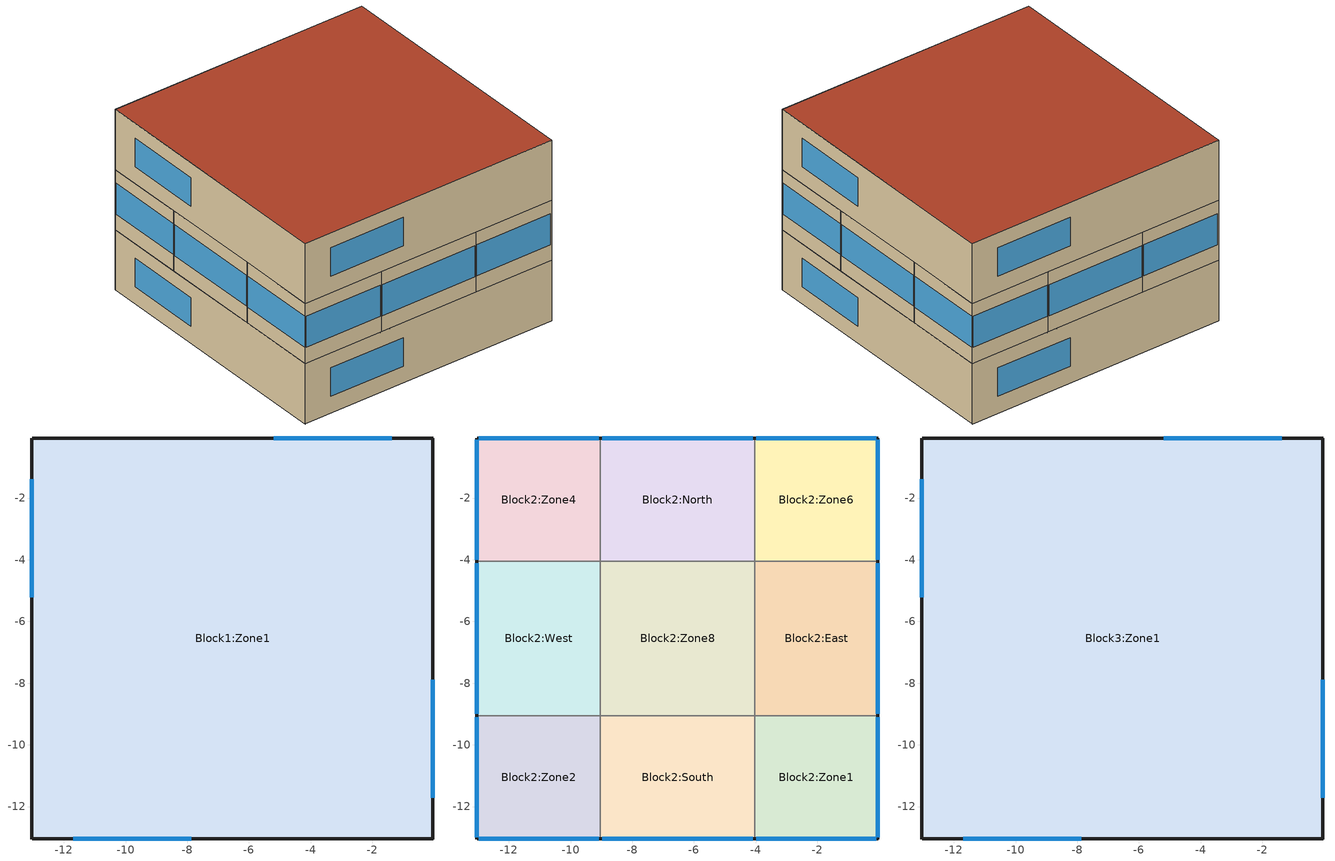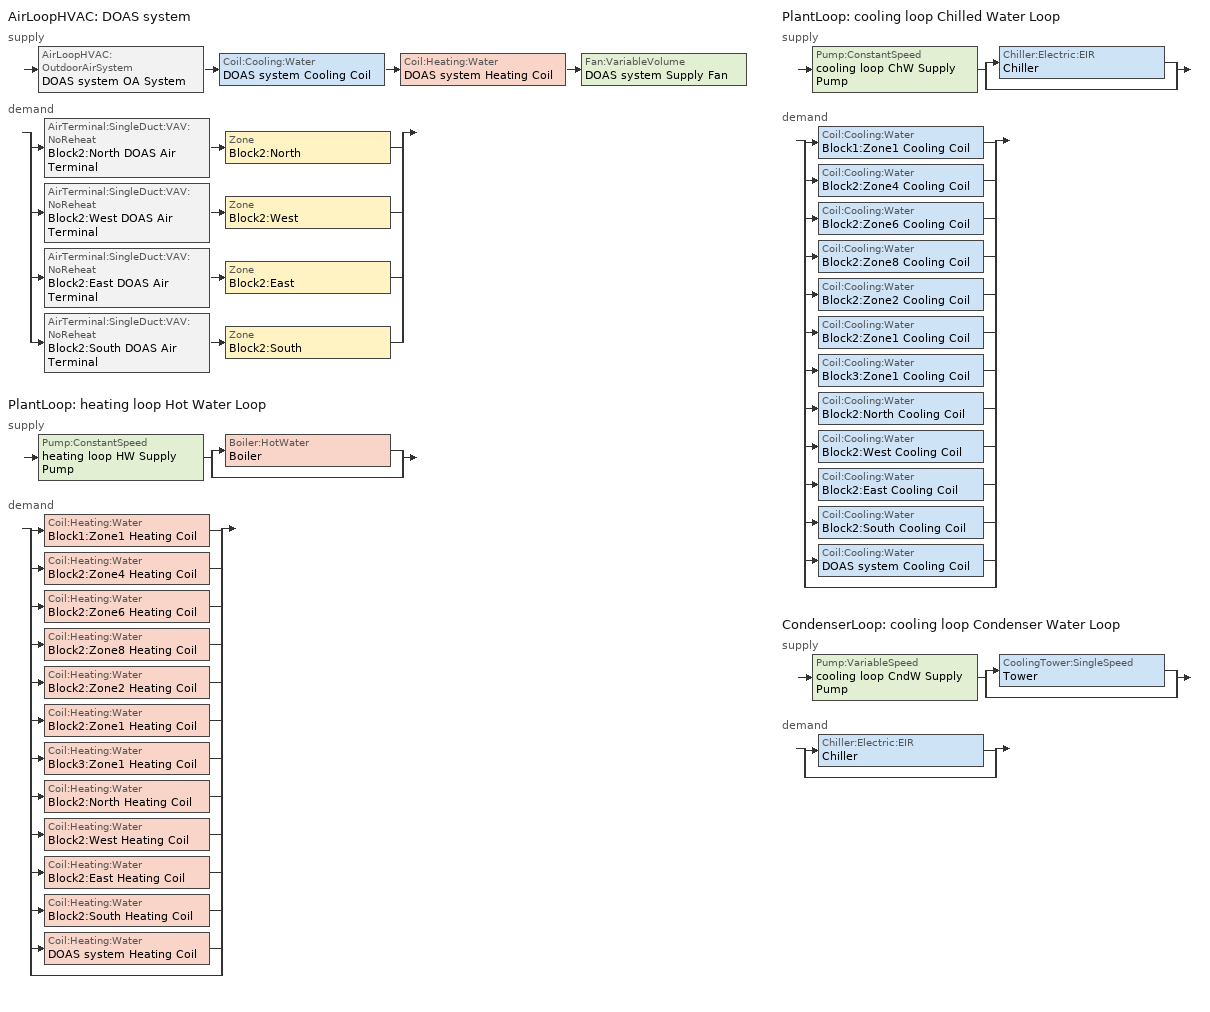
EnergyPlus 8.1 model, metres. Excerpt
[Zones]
Block1:Zone1
 floor ground (Project ground floor): -0.03,-13.05 -13.03,-13.05 -13.03,-0.05 -0.03,-0.05 z0
 wall outside (Project wall): -0.03,-13.05 -0.03,-0.05 -13.03,-0.05 -13.03,-13.05 -0.03,-13.05 z0:3
 window x2 (1001): -0.03,-11.71 -0.03,-7.89 / -1.38,-0.05 -5.2,-0.05 / -13.03,-1.39 -13.03,-5.21 / -11.69,-13.05 -7.87,-13.05 z0.84:2.26
Block2:Zone4
 floor to Block1:Zone1 (Project internal floor_Reversed_Rev): -9.03,-4.05 -13.03,-4.05 -13.03,-0.05 -9.03,-0.05 z3
 wall outside (Project wall): -9.03,-0.05 -13.03,-0.05 -13.03,-4.05 z3:6
 wall to Block2:North (Project partition): -9.03,-4.05 -9.03,-0.05 z3:6
 wall to Block2:West (Project partition): -13.03,-4.05 -9.03,-4.05 z3:6
 window (1001): -9.09,-0.05 -12.98,-0.05 / -13.03,-0.11 -13.03,-4 z3.8:5.34
Block2:North
 floor to Block1:Zone1 (Project internal floor_Reversed_Rev): -4.03,-4.05 -9.03,-4.05 -9.03,-0.05 -4.03,-0.05 z3
 wall outside (Project wall): -4.03,-0.05 -9.03,-0.05 z3:6
 wall to Block2:Zone6 (Project partition): -4.03,-4.05 -4.03,-0.05 z3:6
 wall to Block2:Zone8 (Project partition): -9.03,-4.05 -4.03,-4.05 z3:6
 window (1001): -4.09,-0.05 -8.98,-0.05 z3.8:5.33
Block2:Zone6
 floor to Block1:Zone1 (Project internal floor_Reversed_Rev): -0.03,-4.05 -4.03,-4.05 -4.03,-0.05 -0.03,-0.05 z3
 wall outside (Project wall): -0.03,-4.05 -0.03,-0.05 -4.03,-0.05 z3:6
 wall to Block2:East (Project partition): -4.03,-4.05 -0.03,-4.05 z3:6
 window (1001): -0.03,-4 -0.03,-0.11 / -0.09,-0.05 -3.98,-0.05 z3.8:5.34
Block2:West
 floor to Block1:Zone1 (Project internal floor_Reversed_Rev): -9.03,-9.05 -13.03,-9.05 -13.03,-4.05 -9.03,-4.05 z3
 wall outside (Project wall): -13.03,-4.05 -13.03,-9.05 z3:6
 wall to Block2:Zone8 (Project partition): -9.03,-9.05 -9.03,-4.05 z3:6
 wall to Block2:Zone2 (Project partition): -13.03,-9.05 -9.03,-9.05 z3:6
 window (1001): -13.03,-4.11 -13.03,-9 z3.8:5.33
Block2:Zone8
 floor to Block1:Zone1 (Project internal floor_Reversed_Rev): -4.03,-9.05 -9.03,-9.05 -9.03,-4.05 -4.03,-4.05 z3
 wall to Block2:East (Project partition): -4.03,-9.05 -4.03,-4.05 z3:6
 wall to Block2:South (Project partition): -9.03,-9.05 -4.03,-9.05 z3:6
Block2:East
 floor to Block1:Zone1 (Project internal floor_Reversed_Rev): -0.03,-9.05 -4.03,-9.05 -4.03,-4.05 -0.03,-4.05 z3
 wall outside (Project wall): -0.03,-9.05 -0.03,-4.05 z3:6
 wall to Block2:Zone1 (Project partition): -4.03,-9.05 -0.03,-9.05 z3:6
 window (1001): -0.03,-9 -0.03,-4.11 z3.8:5.33
Block2:Zone2
 floor to Block1:Zone1 (Project internal floor_Reversed_Rev): -9.03,-13.05 -13.03,-13.05 -13.03,-9.05 -9.03,-9.05 z3
 wall outside (Project wall): -13.03,-9.05 -13.03,-13.05 -9.03,-13.05 z3:6
 wall to Block2:South (Project partition): -9.03,-13.05 -9.03,-9.05 z3:6
 window (1001): -13.03,-9.11 -13.03,-13 / -12.98,-13.05 -9.09,-13.05 z3.8:5.34
Block2:South
 floor to Block1:Zone1 (Project internal floor_Reversed_Rev): -4.03,-13.05 -9.03,-13.05 -9.03,-9.05 -4.03,-9.05 z3
 wall outside (Project wall): -9.03,-13.05 -4.03,-13.05 z3:6
 wall to Block2:Zone1 (Project partition): -4.03,-13.05 -4.03,-9.05 z3:6
 window (1001): -8.98,-13.05 -4.09,-13.05 z3.8:5.33
Block2:Zone1
 floor to Block1:Zone1 (Project internal floor_Reversed_Rev): -0.03,-13.05 -4.03,-13.05 -4.03,-9.05 -0.03,-9.05 z3
 wall outside (Project wall): -4.03,-13.05 -0.03,-13.05 -0.03,-9.05 z3:6
 window (1001): -0.03,-13 -0.03,-9.11 / -3.98,-13.05 -0.09,-13.05 z3.8:5.34
Block3:Zone1
 floor to Block2:Zone4 (Project internal floor_Reversed_Rev): -9.03,-4.05 -13.03,-4.05 -13.03,-0.05 -9.03,-0.05 z6
 floor to Block2:North (Project internal floor_Reversed_Rev): -4.03,-4.05 -9.03,-4.05 -9.03,-0.05 -4.03,-0.05 z6
 floor to Block2:Zone6 (Project internal floor_Reversed_Rev): -0.03,-4.05 -4.03,-4.05 -4.03,-0.05 -0.03,-0.05 z6
 floor to Block2:West (Project internal floor_Reversed_Rev): -9.03,-9.05 -13.03,-9.05 -13.03,-4.05 -9.03,-4.05 z6
 floor to Block2:Zone8 (Project internal floor_Reversed_Rev): -4.03,-9.05 -9.03,-9.05 -9.03,-4.05 -4.03,-4.05 z6
 floor to Block2:East (Project internal floor_Reversed_Rev): -0.03,-9.05 -4.03,-9.05 -4.03,-4.05 -0.03,-4.05 z6
 floor to Block2:Zone2 (Project internal floor_Reversed_Rev): -9.03,-13.05 -13.03,-13.05 -13.03,-9.05 -9.03,-9.05 z6
 floor to Block2:South (Project internal floor_Reversed_Rev): -4.03,-13.05 -9.03,-13.05 -9.03,-9.05 -4.03,-9.05 z6
 floor to Block2:Zone1 (Project internal floor_Reversed_Rev): -0.03,-13.05 -4.03,-13.05 -4.03,-9.05 -0.03,-9.05 z6
 wall outside (Project wall): -0.03,-13.05 -0.03,-0.05 -13.03,-0.05 -13.03,-13.05 -0.03,-13.05 z6:9
 window x2 (1001): -0.03,-11.71 -0.03,-7.89 / -1.38,-0.05 -5.2,-0.05 / -13.03,-1.39 -13.03,-5.21 / -11.69,-13.05 -7.87,-13.05 z6.84:8.26
 roof outside (Project flat roof): -13.03,-13.05 -0.03,-13.05 -0.03,-0.05 -13.03,-0.05 z9
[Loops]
AirLoopHVAC 'DOAS system'
 supply: AirLoopHVAC:OutdoorAirSystem 'DOAS system OA System' > Coil:Cooling:Water 'DOAS system Cooling Coil' > Coil:Heating:Water 'DOAS system Heating Coil' > Fan:VariableVolume 'DOAS system Supply Fan'
 demand: split
  | AirTerminal:SingleDuct:VAV:NoReheat 'Block2:North DOAS Air Terminal' > Zone 'Block2:North'
  | AirTerminal:SingleDuct:VAV:NoReheat 'Block2:West DOAS Air Terminal' > Zone 'Block2:West'
  | AirTerminal:SingleDuct:VAV:NoReheat 'Block2:East DOAS Air Terminal' > Zone 'Block2:East'
  | AirTerminal:SingleDuct:VAV:NoReheat 'Block2:South DOAS Air Terminal' > Zone 'Block2:South'
PlantLoop 'heating loop Hot Water Loop'
 supply: Pump:ConstantSpeed 'heating loop HW Supply Pump' > split
  | Boiler:HotWater 'Boiler'
  | bypass
 demand: split
  | Coil:Heating:Water 'Block1:Zone1 Heating Coil'
  | Coil:Heating:Water 'Block2:Zone4 Heating Coil'
  | Coil:Heating:Water 'Block2:Zone6 Heating Coil'
  | Coil:Heating:Water 'Block2:Zone8 Heating Coil'
  | Coil:Heating:Water 'Block2:Zone2 Heating Coil'
  | Coil:Heating:Water 'Block2:Zone1 Heating Coil'
  | Coil:Heating:Water 'Block3:Zone1 Heating Coil'
  | Coil:Heating:Water 'Block2:North Heating Coil'
  | Coil:Heating:Water 'Block2:West Heating Coil'
  | Coil:Heating:Water 'Block2:East Heating Coil'
  | Coil:Heating:Water 'Block2:South Heating Coil'
  | Coil:Heating:Water 'DOAS system Heating Coil'
  | bypass
PlantLoop 'cooling loop Chilled Water Loop'
 supply: Pump:ConstantSpeed 'cooling loop ChW Supply Pump' > split
  | Chiller:Electric:EIR 'Chiller'
  | bypass
 demand: split
  | Coil:Cooling:Water 'Block1:Zone1 Cooling Coil'
  | Coil:Cooling:Water 'Block2:Zone4 Cooling Coil'
  | Coil:Cooling:Water 'Block2:Zone6 Cooling Coil'
  | Coil:Cooling:Water 'Block2:Zone8 Cooling Coil'
  | Coil:Cooling:Water 'Block2:Zone2 Cooling Coil'
  | Coil:Cooling:Water 'Block2:Zone1 Cooling Coil'
  | Coil:Cooling:Water 'Block3:Zone1 Cooling Coil'
  | Coil:Cooling:Water 'Block2:North Cooling Coil'
  | Coil:Cooling:Water 'Block2:West Cooling Coil'
  | Coil:Cooling:Water 'Block2:East Cooling Coil'
  | Coil:Cooling:Water 'Block2:South Cooling Coil'
  | Coil:Cooling:Water 'DOAS system Cooling Coil'
  | bypass
CondenserLoop 'cooling loop Condenser Water Loop'
 supply: Pump:VariableSpeed 'cooling loop CndW Supply Pump' > split
  | CoolingTower:SingleSpeed 'Tower'
  | bypass
 demand: split
  | Chiller:Electric:EIR 'Chiller'
  | bypass
[Building]
Building: North Axis {deg}=0; Terrain=Suburbs; Loads Convergence Tolerance Value=0.04; Temperature Convergence Tolerance Value {deltaC}=0.4; Solar Distribution=FullExterior; Maximum Number of Warmup Days=25; Minimum Number of Warmup Days=6
[Site:Location]
Untitled: Latitude {deg}=31.4; Longitude {deg}=121.47; Time Zone {hr}=8; Elevation {m}=4
[SizingPeriod:DesignDay] Day of Month=15; Humidity Condition Type=WetBulb; Barometric Pressure {Pa}=101277; Wind Direction {deg}=0
Name | Month | Day Type | Maximum Dry-Bulb Temperature {C} | Daily Dry-Bulb Temperature Range {deltaC} | Wetbulb or DewPoint at Maximum Dry-Bulb {C} | Wind Speed {m/s} | Sky Clearness
Summer Design Day in Untitled Jul | 7 | SummerDesignDay | 35.1 | 5.6 | 26.9 | 0 | 0.98
Winter Design Day in Untitled | 1 | WinterDesignDay | -2 | 0 | -2 | 7.9 | 0
[Site:GroundTemperature:BuildingSurface]
18, 18, 18, 18, 18, 18, 18, 18, 18, 18, 18, 18
[Site:GroundTemperature:FCfactorMethod]
January Ground Temperature {C}=6.43; February Ground Temperature {C}=5.49; March Ground Temperature {C}=7.16; April Ground Temperature {C}=9.78; May Ground Temperature {C}=16.63; June Ground Temperature {C}=21.92; July Ground Temperature {C}=25.48; August Ground Temperature {C}=26.57; September Ground Temperature {C}=24.72; October Ground Temperature {C}=20.61; November Ground Temperature {C}=15.13; December Ground Temperature {C}=10.04
[Site:GroundTemperature:Shallow]
14, 14, 14, 14, 14, 14, 14, 14, 14, 14, 14, 14
[Site:GroundTemperature:Deep]
14, 14, 14, 14, 14, 14, 14, 14, 14, 14, 14, 14
[Site:GroundReflectance]
0.2, 0.2, 0.2, 0.2, 0.2, 0.2, 0.2, 0.2, 0.2, 0.2, 0.2, 0.2
[Site:GroundReflectance:SnowModifier]
2, 2
[Material] Roughness=Rough; Thermal Absorptance=0.9
Name | Thickness {m} | Conductivity {W/m-K} | Density {kg/m3} | Specific Heat {J/kg-K} | Solar Absorptance | Visible Absorptance
Urea Formaldehyde Foam_.1327 | 0.1327 | 0.04 | 10 | 1400 | 0.6 | 0.6
Cast Concrete_.1 | 0.1 | 1.13 | 2000 | 1000 | 0.6 | 0.6
Floor/Roof Screed_.07 | 0.07 | 0.41 | 1200 | 840 | 0.73 | 0.73
Timber Flooring_.03 | 0.03 | 0.14 | 650 | 1200 | 0.78 | 0.78
Cast Concrete (Dense)_.1 | 0.1 | 1.4 | 2100 | 840 | 0.6 | 0.6
Brickwork Outer Leaf_.1 | 0.1 | 0.84 | 1700 | 800 | 0.7 | 0.7
XPS Extruded Polystyrene  - CO2 Blowing_.0795 | 0.0795 | 0.034 | 35 | 1400 | 0.6 | 0.6
Concrete Block (Medium)_.1 | 0.1 | 0.51 | 1400 | 1000 | 0.6 | 0.6
Gypsum Plastering_.013 | 0.013 | 0.4 | 1000 | 1000 | 0.5 | 0.5
Gypsum Plasterboard_.025 | 0.025 | 0.25 | 900 | 1000 | 0.5 | 0.5
Asphalt_.01 | 0.01 | 0.7 | 2100 | 1000 | 0.85 | 0.9
MW Glass Wool (rolls)_.1445 | 0.1445 | 0.04 | 12 | 840 | 0.6 | 0.6
Plasterboard_.013 | 0.013 | 0.25 | 2800 | 896 | 0.5 | 0.5
[Material:NoMass] Roughness=Rough; Thermal Absorptance=0.9; Solar Absorptance=0.7; Visible Absorptance=0.7
Name | Thermal Resistance {m2-K/W}
7_RVAL_2 | 0.15
9_RVAL_3 | 0.18
[WindowMaterial:SimpleGlazingSystem]
Simple 1001: U-Factor {W/m2-K}=1.9; Solar Heat Gain Coefficient=0.43; Visible Transmittance=0.7
[Construction]
Project ground floor: Urea Formaldehyde Foam_.1327, Cast Concrete_.1, Floor/Roof Screed_.07, Timber Flooring_.03
Project internal floor_Reversed_Rev: Cast Concrete (Dense)_.1
Project wall: Brickwork Outer Leaf_.1, XPS Extruded Polystyrene  - CO2 Blowing_.0795, Concrete Block (Medium)_.1, Gypsum Plastering_.013
Project partition: Gypsum Plasterboard_.025, 7_RVAL_2, Gypsum Plasterboard_.025
Project flat roof: Asphalt_.01, MW Glass Wool (rolls)_.1445, 9_RVAL_3, Plasterboard_.013
1001: Simple 1001
[WindowProperty:FrameAndDivider]
1: Frame Width {m}=0.04; Frame Outside Projection {m}=0; Frame Inside Projection {m}=0; Frame Conductance {W/m2-K}=9.5; Ratio of Frame-Edge Glass Conductance to Center-Of-Glass Conductance=1; Frame Solar Absorptance=0.5; Frame Visible Absorptance=0.5; Frame Thermal Hemispherical Emissivity=0.9; Divider Type=DividedLite; Divider Width {m}=0.02; Number of Horizontal Dividers=1; Number of Vertical Dividers=1; Divider Outside Projection {m}=0; Divider Inside Projection {m}=0; Divider Conductance {W/m2-K}=9.5; Ratio of Divider-Edge Glass Conductance to Center-Of-Glass Conductance=1; Divider Solar Absorptance=0.5; Divider Visible Absorptance=0.5; Divider Thermal Hemispherical Emissivity=0.9; Outside Reveal Solar Absorptance=0.5; Inside Sill Depth {m}=0; Inside Sill Solar Absorptance=0.5; Inside Reveal Depth {m}=0; Inside Reveal Solar Absorptance=0.5
[WaterUse:Equipment] Peak Flow Rate {m3/s}=6.67e-05; Flow Rate Fraction Schedule=ShowerFlowRate; Target Temperature Schedule=DomesticHWTemperature; Hot Water Supply Temperature Schedule=DomesticHWTemperature; Sensible Fraction Schedule=ShowerSensibleFrac; Latent Fraction Schedule=ShowerLatentFrac
Name | Zone
Shower:North | Block2:North
Shower:South | Block2:South
Shower:West | Block2:West
Shower:East | Block2:East
[Zone] Type=1; Multiplier=1; Zone Inside Convection Algorithm=TARP
Name | Volume {m3} | Floor Area {m2}
Block1:Zone1; Block3:Zone1 | 507 | 169
Block2:Zone4; Block2:Zone6; Block2:Zone2; Block2:Zone1 | 48 | 16
Block2:North; Block2:West; Block2:East; Block2:South | 60 | 20
Block2:Zone8 | 75 | 25
[DesignSpecification:OutdoorAir] Outdoor Air Method=Flow/Person; Outdoor Air Flow per Zone Floor Area {m3/s-m2}=0; Outdoor Air Flow per Zone {m3/s}=0
Name | Outdoor Air Flow per Person {m3/s-person}
SZ DSOA Block1:Zone1; SZ DSOA Block2:Zone4; SZ DSOA Block2:Zone6; SZ DSOA Block2:Zone8; SZ DSOA Block2:Zone2; SZ DSOA Block2:Zone1; SZ DSOA Block3:Zone1 | 0
SZ DSOA Block2:North; SZ DSOA Block2:West; SZ DSOA Block2:East; SZ DSOA Block2:South | 0.0139
[DesignSpecification:ZoneAirDistribution] Zone Air Distribution Effectiveness in Cooling Mode=1; Zone Air Distribution Effectiveness in Heating Mode=1
SZ DSZAD Block1:Zone1; SZ DSZAD Block2:Zone4; SZ DSZAD Block2:Zone6; SZ DSZAD Block2:Zone8; SZ DSZAD Block2:Zone2; SZ DSZAD Block2:Zone1; SZ DSZAD Block3:Zone1; SZ DSZAD Block2:North; SZ DSZAD Block2:West; SZ DSZAD Block2:East; SZ DSZAD Block2:South
[Sizing:Zone] Zone Cooling Design Supply Air Temperature Input Method=SupplyAirTemperature; Zone Cooling Design Supply Air Temperature {C}=14; Zone Cooling Design Supply Air Temperature Difference {deltaC}=11.11; Zone Heating Design Supply Air Temperature Input Method=SupplyAirTemperature; Zone Heating Design Supply Air Temperature {C}=50; Zone Heating Design Supply Air Temperature Difference {deltaC}=30; Zone Cooling Design Supply Air Humidity Ratio {kgWater/kgDryAir}=0.008; Zone Heating Design Supply Air Humidity Ratio {kgWater/kgDryAir}=0.008; Cooling Design Air Flow Method=DesignDay; Cooling Design Air Flow Rate {m3/s}=0; Cooling Minimum Air Flow Fraction=0; Heating Design Air Flow Method=DesignDay; Heating Design Air Flow Rate {m3/s}=0; Heating Maximum Air Flow Fraction=0
Name | Design Specification Outdoor Air Object | Design Specification Zone Air Distribution Object
Block1:Zone1 | SZ DSOA Block1:Zone1 | SZ DSZAD Block1:Zone1
Block2:Zone4 | SZ DSOA Block2:Zone4 | SZ DSZAD Block2:Zone4
Block2:Zone6 | SZ DSOA Block2:Zone6 | SZ DSZAD Block2:Zone6
Block2:Zone8 | SZ DSOA Block2:Zone8 | SZ DSZAD Block2:Zone8
Block2:Zone2 | SZ DSOA Block2:Zone2 | SZ DSZAD Block2:Zone2
Block2:Zone1 | SZ DSOA Block2:Zone1 | SZ DSZAD Block2:Zone1
Block3:Zone1 | SZ DSOA Block3:Zone1 | SZ DSZAD Block3:Zone1
Block2:North | SZ DSOA Block2:North | SZ DSZAD Block2:North
Block2:West | SZ DSOA Block2:West | SZ DSZAD Block2:West
Block2:East | SZ DSOA Block2:East | SZ DSZAD Block2:East
Block2:South | SZ DSOA Block2:South | SZ DSZAD Block2:South
[Sizing:System]
DOAS system: Type of Load to Size On=VentilationRequirement; Design Outdoor Air Flow Rate {m3/s}=autosize; Minimum System Air Flow Ratio=1; Preheat Design Temperature {C}=2; Preheat Design Humidity Ratio {kgWater/kgDryAir}=0.008; Precool Design Temperature {C}=11; Precool Design Humidity Ratio {kgWater/kgDryAir}=0.008; Central Cooling Design Supply Air Temperature {C}=12.8; Central Heating Design Supply Air Temperature {C}=12.2; Sizing Option=NonCoincident; 100% Outdoor Air in Cooling=Yes; 100% Outdoor Air in Heating=Yes; Central Cooling Design Supply Air Humidity Ratio {kgWater/kgDryAir}=0.00924; Central Heating Design Supply Air Humidity Ratio {kgWater/kgDryAir}=0.003; Cooling Design Air Flow Method=DesignDay; Cooling Design Air Flow Rate {m3/s}=0; Heating Design Air Flow Method=DesignDay; Heating Design Air Flow Rate {m3/s}=0; System Outdoor Air Method=ZoneSum
[Sizing:Plant]
Name | Loop Type | Design Loop Exit Temperature {C} | Loop Design Temperature Difference {deltaC}
heating loop Hot Water Loop | Heating | 82 | 11
cooling loop Chilled Water Loop | Cooling | 7.22 | 6.67
cooling loop Condenser Water Loop | Condenser | 29.4 | 5.6
[ZoneControl:Thermostat] Control Type Schedule=HVACTemplate-Always 4; Control 1=zone control Dual SP Control
Name | Zone or ZoneList
Block1:Zone1 Thermostat | Block1:Zone1
Block2:Zone4 Thermostat | Block2:Zone4
Block2:Zone6 Thermostat | Block2:Zone6
Block2:Zone8 Thermostat | Block2:Zone8
Block2:Zone2 Thermostat | Block2:Zone2
Block2:Zone1 Thermostat | Block2:Zone1
Block3:Zone1 Thermostat | Block3:Zone1
Block2:North Thermostat | Block2:North
Block2:West Thermostat | Block2:West
Block2:East Thermostat | Block2:East
Block2:South Thermostat | Block2:South
[ThermostatSetpoint:DualSetpoint]
zone control Dual SP Control: Heating Setpoint Temperature Schedule=Heating SP Sch; Cooling Setpoint Temperature Schedule=Cooling SP Sch
[ZoneHVAC:FourPipeFanCoil] Availability Schedule=HVACTemplate-Always 1; Maximum Supply Air Flow Rate {m3/s}=autosize; Low Speed Supply Air Flow Ratio=0.33; Medium Speed Supply Air Flow Ratio=0.66; Maximum Cold Water Flow Rate {m3/s}=autosize; Minimum Cold Water Flow Rate {m3/s}=0; Cooling Convergence Tolerance=0.001; Maximum Hot Water Flow Rate {m3/s}=autosize; Minimum Hot Water Flow Rate {m3/s}=0; Heating Convergence Tolerance=0.001
Name | Capacity Control Method | Maximum Outdoor Air Flow Rate {m3/s} | Supply Air Fan | Cooling Coil | Heating Coil
Block1:Zone1 Fan Coil | ConstantFanVariableFlow | autosize | Block1:Zone1 Supply Fan | Block1:Zone1 Cooling Coil | Block1:Zone1 Heating Coil
Block2:Zone4 Fan Coil | ConstantFanVariableFlow | autosize | Block2:Zone4 Supply Fan | Block2:Zone4 Cooling Coil | Block2:Zone4 Heating Coil
Block2:Zone6 Fan Coil | ConstantFanVariableFlow | autosize | Block2:Zone6 Supply Fan | Block2:Zone6 Cooling Coil | Block2:Zone6 Heating Coil
Block2:Zone8 Fan Coil | ConstantFanVariableFlow | autosize | Block2:Zone8 Supply Fan | Block2:Zone8 Cooling Coil | Block2:Zone8 Heating Coil
Block2:Zone2 Fan Coil | ConstantFanVariableFlow | autosize | Block2:Zone2 Supply Fan | Block2:Zone2 Cooling Coil | Block2:Zone2 Heating Coil
Block2:Zone1 Fan Coil | ConstantFanVariableFlow | autosize | Block2:Zone1 Supply Fan | Block2:Zone1 Cooling Coil | Block2:Zone1 Heating Coil
Block3:Zone1 Fan Coil | ConstantFanVariableFlow | autosize | Block3:Zone1 Supply Fan | Block3:Zone1 Cooling Coil | Block3:Zone1 Heating Coil
Block2:North Fan Coil | CyclingFan | 0 | Block2:North Supply Fan | Block2:North Cooling Coil | Block2:North Heating Coil
Block2:West Fan Coil | CyclingFan | 0 | Block2:West Supply Fan | Block2:West Cooling Coil | Block2:West Heating Coil
Block2:East Fan Coil | CyclingFan | 0 | Block2:East Supply Fan | Block2:East Cooling Coil | Block2:East Heating Coil
Block2:South Fan Coil | CyclingFan | 0 | Block2:South Supply Fan | Block2:South Cooling Coil | Block2:South Heating Coil
[AirTerminal:SingleDuct:VAV:NoReheat] Availability Schedule=HVACTemplate-Always 1; Maximum Air Flow Rate {m3/s}=autosize; Zone Minimum Air Flow Input Method=Constant; Constant Minimum Air Flow Fraction=1
Block2:North DOAS Air Terminal; Block2:West DOAS Air Terminal; Block2:East DOAS Air Terminal; Block2:South DOAS Air Terminal
[Zone equipment]
Block1:Zone1: Block1:Zone1 Fan Coil
Block2:Zone4: Block2:Zone4 Fan Coil
Block2:Zone6: Block2:Zone6 Fan Coil
Block2:Zone8: Block2:Zone8 Fan Coil
Block2:Zone2: Block2:Zone2 Fan Coil
Block2:Zone1: Block2:Zone1 Fan Coil
Block3:Zone1: Block3:Zone1 Fan Coil
Block2:North: Block2:North DOAS Air Terminal, Block2:North Fan Coil
Block2:West: Block2:West DOAS Air Terminal, Block2:West Fan Coil
Block2:East: Block2:East DOAS Air Terminal, Block2:East Fan Coil
Block2:South: Block2:South DOAS Air Terminal, Block2:South Fan Coil
[Fan:ConstantVolume] Availability Schedule=HVACTemplate-Always 1; Fan Total Efficiency=0.7; Pressure Rise {Pa}=75; Maximum Flow Rate {m3/s}=autosize; Motor Efficiency=0.9; Motor In Airstream Fraction=1
Block1:Zone1 Supply Fan; Block2:Zone4 Supply Fan; Block2:Zone6 Supply Fan; Block2:Zone8 Supply Fan; Block2:Zone2 Supply Fan; Block2:Zone1 Supply Fan; Block3:Zone1 Supply Fan
[Fan:VariableVolume]
DOAS system Supply Fan: Availability Schedule=FanAvailSched; Fan Total Efficiency=0.7; Pressure Rise {Pa}=1000; Maximum Flow Rate {m3/s}=autosize; Fan Power Minimum Flow Rate Input Method=Fraction; Fan Power Minimum Flow Fraction=0; Motor Efficiency=0.9; Motor In Airstream Fraction=1; Fan Power Coefficient 1=0.00153024; Fan Power Coefficient 2=0.00520806; Fan Power Coefficient 3=1.10862; Fan Power Coefficient 4=-0.116356; Fan Power Coefficient 5=0
[Fan:OnOff] Availability Schedule=HVACTemplate-Always 1; Fan Total Efficiency=0.7; Pressure Rise {Pa}=75; Maximum Flow Rate {m3/s}=autosize; Motor Efficiency=0.9; Motor In Airstream Fraction=1
Block2:North Supply Fan; Block2:West Supply Fan; Block2:East Supply Fan; Block2:South Supply Fan
[Coil:Cooling:Water] Design Water Flow Rate {m3/s}=autosize; Design Air Flow Rate {m3/s}=autosize; Design Inlet Water Temperature {C}=autosize; Design Inlet Air Temperature {C}=autosize; Design Outlet Air Temperature {C}=autosize; Design Inlet Air Humidity Ratio {kgWater/kgDryAir}=autosize; Design Outlet Air Humidity Ratio {kgWater/kgDryAir}=autosize; Type of Analysis=SimpleAnalysis; Heat Exchanger Configuration=CrossFlow
Name | Availability Schedule
Block1:Zone1 Cooling Coil; Block2:Zone4 Cooling Coil; Block2:Zone6 Cooling Coil; Block2:Zone8 Cooling Coil; Block2:Zone2 Cooling Coil; Block2:Zone1 Cooling Coil; Block3:Zone1 Cooling Coil; Block2:North Cooling Coil; Block2:West Cooling Coil; Block2:East Cooling Coil; Block2:South Cooling Coil | CoolAvailSch
DOAS system Cooling Coil | FanAvailSched
[Coil:Heating:Water] U-Factor Times Area Value {W/K}=autosize; Maximum Water Flow Rate {m3/s}=autosize; Performance Input Method=UFactorTimesAreaAndDesignWaterFlowRate; Rated Capacity {W}=autosize; Rated Inlet Water Temperature {C}=82.2; Rated Inlet Air Temperature {C}=16.6; Rated Outlet Water Temperature {C}=71.1; Rated Outlet Air Temperature {C}=32.2
Name | Availability Schedule | Rated Ratio for Air and Water Convection
Block1:Zone1 Heating Coil; Block2:Zone4 Heating Coil; Block2:Zone6 Heating Coil; Block2:Zone8 Heating Coil; Block2:Zone2 Heating Coil; Block2:Zone1 Heating Coil; Block3:Zone1 Heating Coil; Block2:North Heating Coil; Block2:West Heating Coil; Block2:East Heating Coil; Block2:South Heating Coil | HeatAvailSch | 0.5
DOAS system Heating Coil | HVACTemplate-Always 1
[Controller:WaterCoil] Control Variable=Temperature; Actuator Variable=Flow; Controller Convergence Tolerance {deltaC}=autosize; Maximum Actuated Flow {m3/s}=autosize; Minimum Actuated Flow {m3/s}=0
Name | Action
DOAS system Cooling Coil Controller | Reverse
DOAS system Heating Coil Controller | Normal
[Controller:OutdoorAir]
DOAS system OA Controller: Minimum Outdoor Air Flow Rate {m3/s}=autosize; Maximum Outdoor Air Flow Rate {m3/s}=autosize; Economizer Control Type=NoEconomizer; Economizer Control Action Type=ModulateFlow; Lockout Type=NoLockout; Minimum Limit Type=ProportionalMinimum
[AirLoopHVAC]
DOAS system: Design Supply Air Flow Rate {m3/s}=autosize
[Pump:VariableSpeed]
cooling loop CndW Supply Pump: Rated Flow Rate {m3/s}=autosize; Rated Pump Head {Pa}=179352; Rated Power Consumption {W}=autosize; Motor Efficiency=0.9; Fraction of Motor Inefficiencies to Fluid Stream=0; Coefficient 1 of the Part Load Performance Curve=0; Coefficient 2 of the Part Load Performance Curve=0; Coefficient 3 of the Part Load Performance Curve=1; Coefficient 4 of the Part Load Performance Curve=0; Minimum Flow Rate {m3/s}=0; Pump Control Type=Intermittent; Pump Flow Rate Schedule=FanAvailSched
[Pump:ConstantSpeed] Rated Flow Rate {m3/s}=autosize; Rated Pump Head {Pa}=179352; Rated Power Consumption {W}=autosize; Motor Efficiency=0.9; Fraction of Motor Inefficiencies to Fluid Stream=0; Pump Control Type=Intermittent; Pump Flow Rate Schedule=FanAvailSched
heating loop HW Supply Pump; cooling loop ChW Supply Pump
[Boiler:HotWater]
Boiler: Fuel Type=NaturalGas; Nominal Capacity {W}=autosize; Nominal Thermal Efficiency=0.8; Efficiency Curve Temperature Evaluation Variable=LeavingBoiler; Normalized Boiler Efficiency Curve=Boiler Efficiency Curve; Design Water Outlet Temperature {C}=81; Design Water Flow Rate {m3/s}=autosize; Minimum Part Load Ratio=0; Maximum Part Load Ratio=1.1; Optimum Part Load Ratio=1; Water Outlet Upper Temperature Limit {C}=100; Boiler Flow Mode=ConstantFlow; Parasitic Electric Load {W}=0; Sizing Factor=1
[Chiller:Electric:EIR]
Chiller: Reference Capacity {W}=autosize; Reference COP {W/W}=4.5; Reference Leaving Chilled Water Temperature {C}=6.67; Reference Entering Condenser Fluid Temperature {C}=29.4; Reference Chilled Water Flow Rate {m3/s}=autosize; Reference Condenser Fluid Flow Rate {m3/s}=autosize; Cooling Capacity Function of Temperature Curve=Chiller CentCapFT; Electric Input to Cooling Output Ratio Function of Temperature Curve=Chiller CentEIRFT; Electric Input to Cooling Output Ratio Function of Part Load Ratio Curve=Chiller CentEIRFPLR; Minimum Part Load Ratio=0; Maximum Part Load Ratio=1; Optimum Part Load Ratio=1; Minimum Unloading Ratio=0.25; Condenser Type=WaterCooled; Condenser Fan Power Ratio {W/W}=0; Fraction of Compressor Electric Consumption Rejected by Condenser=1; Leaving Chilled Water Lower Temperature Limit {C}=5; Chiller Flow Mode=ConstantFlow; Design Heat Recovery Water Flow Rate {m3/s}=0; Sizing Factor=1
[CoolingTower:SingleSpeed]
Tower: Design Water Flow Rate {m3/s}=autosize; Design Air Flow Rate {m3/s}=autosize; Design Fan Power {W}=autosize; Design U-Factor Times Area Value {W/K}=autosize; Free Convection Air Flow Rate {m3/s}=autocalculate; Free Convection U-Factor Times Area Value {W/K}=autocalculate; Performance Input Method=UFactorTimesAreaAndDesignWaterFlowRate; Free Convection Capacity {W}=autocalculate; Evaporation Loss Mode=SaturatedExit; Drift Loss Percent {percent}=0.008; Blowdown Calculation Mode=ConcentrationRatio; Blowdown Concentration Ratio=3; Capacity Control=FanCycling; Sizing Factor=1
[PlantLoop] Fluid Type=Water; Maximum Loop Flow Rate {m3/s}=autosize; Minimum Loop Flow Rate {m3/s}=0; Plant Loop Volume {m3}=autosize; Load Distribution Scheme=Sequential; Plant Loop Demand Calculation Scheme=SingleSetpoint
Name | Plant Equipment Operation Scheme | Maximum Loop Temperature {C} | Minimum Loop Temperature {C} | Common Pipe Simulation
heating loop Hot Water Loop | heating loop Operation | 100 | 10
cooling loop Chilled Water Loop | cooling loop Chiller Operation | 98 | 1 | None
[CondenserLoop]
cooling loop Condenser Water Loop: Fluid Type=Water; Condenser Equipment Operation Scheme=cooling loop Condenser Operation; Maximum Loop Temperature {C}=80; Minimum Loop Temperature {C}=5; Maximum Loop Flow Rate {m3/s}=autosize; Minimum Loop Flow Rate {m3/s}=0; Condenser Loop Volume {m3}=autosize; Load Distribution Scheme=Sequential
[PlantEquipmentList]
heating loop All Equipment: Boiler
cooling loop All Chillers: Chiller
[CondenserEquipmentList]
cooling loop All Condensers: Tower
[PlantEquipmentOperation:CoolingLoad] Load Range 1 Lower Limit {W}=0; Load Range 1 Upper Limit {W}=1000000000000000
Name | Range 1 Equipment List
cooling loop Chiller Operation All Hours | cooling loop All Chillers
cooling loop Condenser Operation All Hours | cooling loop All Condensers
[PlantEquipmentOperation:HeatingLoad]
heating loop Operation All Hours: Load Range 1 Lower Limit {W}=0; Load Range 1 Upper Limit {W}=1000000000000000; Range 1 Equipment List=heating loop All Equipment
[PlantEquipmentOperationSchemes] Control Scheme 1 Schedule=HVACTemplate-Always 1
Name | Control Scheme 1
heating loop Operation | heating loop Operation All Hours
cooling loop Chiller Operation | cooling loop Chiller Operation All Hours
[CondenserEquipmentOperationSchemes]
cooling loop Condenser Operation: Control Scheme 1=cooling loop Condenser Operation All Hours; Control Scheme 1 Schedule=HVACTemplate-Always 1
[AvailabilityManager:Scheduled]
DOAS system Availability: Schedule=FanAvailSched
[SetpointManager:Scheduled] Control Variable=Temperature
Name | Schedule | Setpoint Node or NodeList
DOAS system Cooling Supply Air Temp Manager | HVACTemplate-Always 12.8 | DOAS system Supply Fan Outlet
DOAS system Heating Supply Air Temp Manager | HVACTemplate-Always 12.2 | DOAS system Supply Path Inlet
heating loop HW Temp Manager | HVACTemplate-Always 82 | heating loop HW Supply Setpoint Nodes
cooling loop ChW Temp Manager | HVACTemplate-Always 7.22 | cooling loop ChW Supply Setpoint Nodes
cooling loop CndW Temp Manager | HVACTemplate-Always 29.4 | cooling loop CndW Supply Setpoint Nodes
[SetpointManager:MixedAir] Control Variable=Temperature
Name | Setpoint Node or NodeList
DOAS system Cooling Coil Air Temp Manager | DOAS system Cooling Setpoint Nodes
DOAS system Heating Coil Air Temp Manager | DOAS system Heating Coil Outlet
[Schedule:Compact]
Heating SP Sch: Through: 31 Dec, For:WinterDesignDay, Until: 24:00, 20, For: AllOtherDays, Until: 6:00, 20, Until: 22:00, 20, Until: 24:00, 20
Cooling SP Sch: Through:12/31, For:SummerDesignDay, Until: 24:00, 24, For: AllOtherDays, Until: 6:00, 24, Until: 22:00, 24, Until: 24:00, 24
HeatAvailSch; CoolAvailSch: Through: 4/30, For: AllDays, Until: 24:00, 1, Through: 10/31, For: AllDays, Until: 24:00, 1, Through: 12/31, For: AllDays, Until: 24:00, 1
FanAvailSched; HVACTemplate-Always 1: Through: 12/31, For: AllDays, Until: 24:00, 1
HVACTemplate-Always 4: Through: 12/31, For: AllDays, Until: 24:00, 4
HVACTemplate-Always 12.8: Through: 12/31, For: AllDays, Until: 24:00, 12.8
HVACTemplate-Always 12.2: Through: 12/31, For: AllDays, Until: 24:00, 12.2
HVACTemplate-Always 82: Through: 12/31, For: AllDays, Until: 24:00, 82
HVACTemplate-Always 7.22: Through: 12/31, For: AllDays, Until: 24:00, 7.22
HVACTemplate-Always 29.4: Through: 12/31, For: AllDays, Until: 24:00, 29.4
ShowerFlowRate: Through: 12/31, For: AllDays, Until: 6:00, 0, Until: 7:00, .25, Until: 20:00, 0, Until: 21:00, .25, Until: 24:00, 0
DomesticHWTemperature: Through: 12/31, For: AllDays, Until: 24:00, 42
ShowerSensibleFrac: Through: 12/31, For: AllDays, Until: 24:00, .1
ShowerLatentFrac: Through: 12/31, For: AllDays, Until: 24:00, .9
[Curve:Quadratic] Minimum Value of x=0; Maximum Value of x=1
Name | Coefficient1 Constant | Coefficient2 x | Coefficient3 x**2
Boiler Efficiency Curve | 0.97 | 0.0633 | -0.0333
Chiller CentEIRFPLR | 0.222903 | 0.313387 | 0.46371
[Curve:Biquadratic] Minimum Value of x=5; Maximum Value of x=10; Minimum Value of y=24; Maximum Value of y=35
Name | Coefficient1 Constant | Coefficient2 x | Coefficient3 x**2 | Coefficient4 y | Coefficient5 y**2 | Coefficient6 x*y
Chiller CentCapFT | 0.257896 | 0.0389016 | -0.00021708 | 0.0468684 | -0.00094284 | -0.00034344
Chiller CentEIRFT | 0.933884 | -0.058212 | 0.00450036 | 0.00243 | 0.000486 | -0.001215
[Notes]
Hourly weather file: C:\ProgramData\DesignBuilder\Weather Data\CHN_SHANGHAI_HONGQIAO_SWERA.epw
